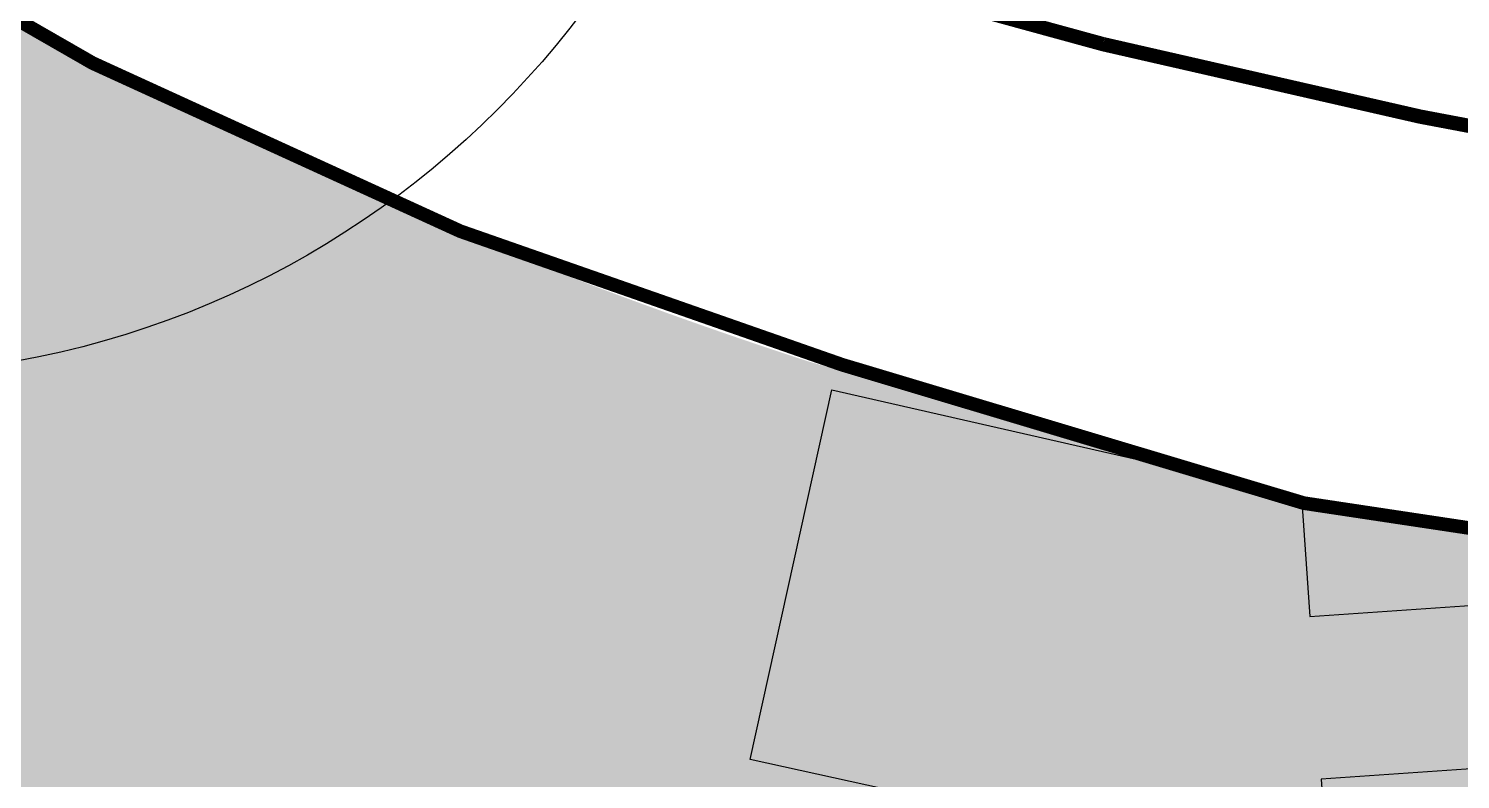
# Model space of a CAD drawing. Header units: millimetres. Extents: x 50357 to 985146, y 723188 to 1803594.
# Drawn here: x 829739.47 to 829779.57, y 820138.9 to 820159.92 of the extents above; entities that cross this region are included whole.
import ezdxf
from ezdxf.xclip import XClip

# ---------------------------------------------------------------- set-up
doc = ezdxf.new("R2010")
doc.units = ezdxf.units.MM
doc.header["$LTSCALE"] = 3
doc.header["$MEASUREMENT"] = 0
doc.linetypes.add('DASHED', pattern=[19.05, 12.7, -6.35])
doc.linetypes.add('DIVIDE', pattern=[1.25, 0.5, -0.25, 0, -0.25, 0, -0.25])
doc.layers.get('Defpoints').update_dxf_attribs({"color": 32})
for name, color, linetype in [('00_Xref', 7, 'Continuous'), ('_DEV LINE', 96, 'DIVIDE'), ('_PARCEL BOUNDARY', 10, 'DASHED'), ('_SUBLEASE', 241, 'Continuous')]:
    doc.layers.add(name, color=color, linetype=linetype)

# ---------------------------------------------------------------- blocks, each defined once
blk = doc.blocks.new('x-baseplan')
blk.add_lwpolyline([(834550.55, 818213.81), (834557.171, 818119.106), (834549.739, 818118.586), (834547.98, 818143.75), (834547.581, 818143.722), (834547.541, 818144.296), (834539.964, 818143.766), (834540.021, 818142.96), (834532.454, 818142.451), (834523.973, 818144.32), (834526.254, 818154.672), (834539.411, 818151.675), (834539.646, 818148.322), (834547.222, 818148.851), (834547.183, 818149.408), (834547.582, 818149.436), (834542.996, 818215.041), (834543.221, 818215.057), (834550.326, 818213.794), (834550.55, 818213.81)])
blk = doc.blocks.new('PARCEL BOUNDARY')
at = {"layer": '_PARCEL BOUNDARY', "ltscale": 0.2, "const_width": 400}
blk.add_lwpolyline([(834444628, 817513801), (834495220, 817517337), (834492444, 817557035), (834498761, 817565962, 0.103945), (834533697, 817549820, 0.028149), (834560518, 817544745), (834570883, 817541589, 0.012181), (834580152, 817539059, 0.011817), (834589680, 817538655, 0.018959)], format="xyb", dxfattribs=at)
at = {"layer": 'Defpoints'}
blk.add_circle((834498761, 817565962), 25415, dxfattribs=at)

msp = doc.modelspace()

# ---------------------------------------------------------------- hatches: boundary and pattern name
at = {"layer": '_SUBLEASE'}
h = msp.add_hatch(color=256, dxfattribs=at)
h.dxf.hatch_style = 1
edge = h.paths.add_edge_path()
edge.add_line((829802.5593, 820102.6647), (829778.6762, 820100.9832))
edge.add_line((829778.6762, 820100.9832), (829736.0891, 820098.0685))
edge.add_line((829736.0891, 820098.0685), (829734.2566, 820124.2724))
edge.add_line((829734.2566, 820124.2724), (829733.8332, 820130.3315))
edge.add_line((829733.8332, 820130.3315), (829731.4397, 820164.595))
edge.add_arc((829802.6539, 820277.7168), 133.6713, 237.808115, 251.988006)
edge.add_line((829761.3206, 820150.5965), (829775.1859, 820146.632))
edge.add_line((829775.1859, 820146.632), (829799.5786, 820142.9581))
edge.add_line((829799.5786, 820142.9581), (829842.2363, 820142.2309))
edge.add_line((829842.2363, 820142.2309), (829844.6112, 820105.6541))
edge.add_line((829844.6112, 820105.6541), (829802.5593, 820102.6647))

# ---------------------------------------------------------------- linework, layer by layer
at = {"layer": '_DEV LINE', "ltscale": 2, "elevation": 0.0001}
msp.add_lwpolyline([(829802.3976, 820102.6223, 0.3825, 0.3825, 0), (829778.6762, 820100.9832, 0.3825, 0.3825, 0), (829736.0934, 820098.0072, 0.3825, 0.3825, 0), (829734.2566, 820124.2724, 0.3825, 0.3825, 0), (829733.8332, 820130.3316, 0.3825, 0.3825, 0), (829731.4397, 820164.595, 0.3825, 0.3825, 0.0694472), (829762.2519, 820150.5084, 0.3825, 0.3825, 0), (829775.1859, 820146.632, 0.3825, 0.3825, 0), (829799.5786, 820142.9581, 0.3825, 0.3825, 0), (829842.2363, 820142.2309, 0.3825, 0.3825, 0), (829844.6157, 820105.5915, 0.3825, 0.3825, 0), (829802.3976, 820102.6223, 0.3825, 0.3825, 0)], format="xyseb", dxfattribs=at)
at = {"layer": 'Defpoints', "ltscale": 100, "const_width": 0.15, "elevation": 988.9998, "flags": 128}
msp.add_lwpolyline([(829745.5187, 819897.9202), (829729.5199, 820126.8931), (829731.0908, 820127.0029), (829728.3135, 820166.6991), (829734.6313, 820175.6265, 0.1039453), (829769.567, 820159.4839, 0.0281485), (829796.3879, 820154.4084), (829806.7528, 820151.2522, 0.0121811), (829816.0218, 820148.722, 0.0118169), (829825.5498, 820148.3178, 0.018959), (829863.4798, 820149.1511), (829866.4098, 820150.08), (829869.1773, 820150.2723), (829872.6818, 820100.2008), (829878.6672, 820100.6197), (829882.1582, 820050.7417)], format="xyb", dxfattribs=at)

# ---------------------------------------------------------------- block references
at = {"xscale": 0.001, "yscale": 0.001, "zscale": 0.001, "rotation": 359.998908534026}
msp.add_blockref('PARCEL BOUNDARY', (-4779.7039, 2625.5612, -0.0001), dxfattribs=at)
at = {"layer": '00_Xref'}
ref = msp.add_blockref('x-baseplan', (-4764.2896, 1995.1308), dxfattribs=at)
XClip(ref).set_block_clipping_path([(834202.5645048908, 818417.3256012732), (834906.7924435089, 818466.5565350093), (834956.1724833156, 817760.1956963469), (834251.9445446975, 817710.9647626108)])

doc.saveas('drawing.dxf')
